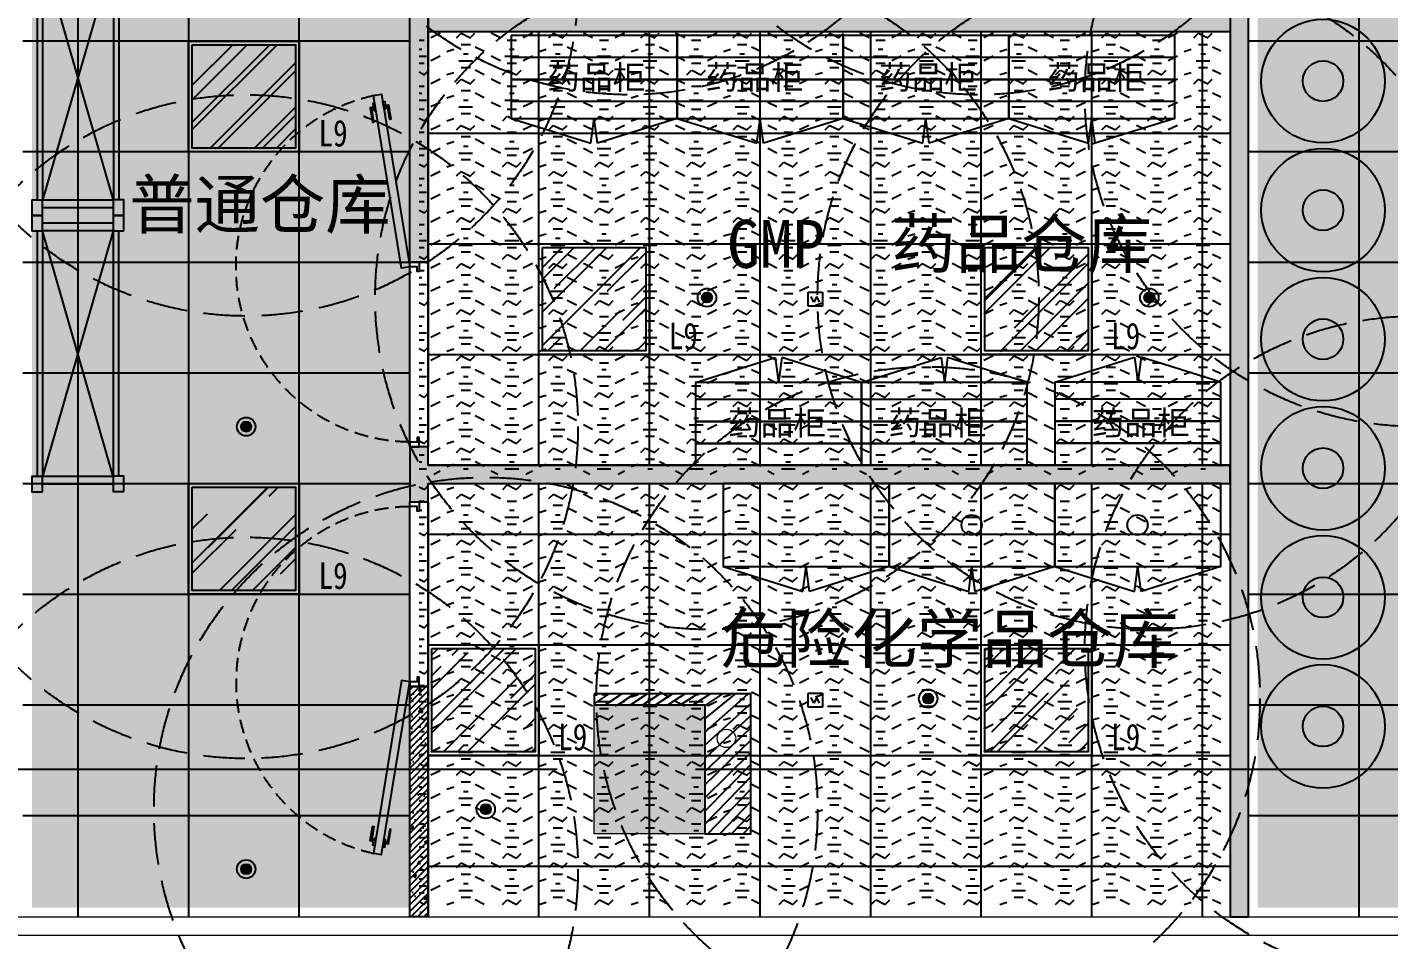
# Model space of a CAD drawing. Header units: millimetres. Extents: x -79903 to 358239, y -413462 to -100990.
# Drawn here: x 9246 to 16633, y -208742 to -203792 of the extents above; entities that cross this region are included whole.
import ezdxf
from ezdxf.enums import TextEntityAlignment as Align

# ---------------------------------------------------------------- set-up
doc = ezdxf.new("R2010")
doc.units = ezdxf.units.MM
doc.header["$LTSCALE"] = 300
for name, pattern in [('CENTER', [2, 1.25, -0.25, 0.25, -0.25]), ('DASH', [0.35, 0.25, -0.1]), ('DASHED2', [0.375, 0.25, -0.125])]:
    doc.linetypes.add(name, pattern=pattern)
doc.layers.get('DEFPOINTS').update_dxf_attribs({"color": 250})
for name, color, linetype in [('A—墙体-填充', 8, 'Continuous'), ('A—轴线', 1, 'CENTER'), ('C—平顶—喷淋', 5, 'Continuous'), ('C—平顶—填充01(线状)', 8, 'Continuous'), ('C—平顶—灯具', 1, 'Continuous'), ('C—平顶—烟感 温感', 127, 'Continuous'), ('C—平顶—轮廓线', 4, 'Continuous'), ('F—地坪—hatch', 8, 'Continuous'), ('I—文字—房间名称', 40, 'Continuous'), ('K轲禹-实验家具', 140, 'Continuous'), ('P—平面—移动家具1', 165, 'Continuous'), ('P—平面—门', 1, 'Continuous'), ('P—隔墙—石膏板墙（到顶）', 2, 'Continuous')]:
    doc.layers.add(name, color=color, linetype=linetype)
for name, color, linetype, lineweight in [('Q-01 原始墙柱', 7, 'Continuous', 0), ('Q-02 墙柱填充', 250, 'Continuous', 0), ('Q-11 建筑幕墙', 60, 'Continuous', 0)]:
    doc.layers.add(name, color=color, linetype=linetype, lineweight=lineweight)
doc.styles.add('黑体', font='simhei.ttf', dxfattribs={"width": 0.8})
pattern_1 = [(45, (0, 0), (-17.67766952966369, 17.67766952966369), []), (49.99999999999999, (0, 0), (182.184668996004, -15.93908553890309), [19.05, -209.55]), (355, (0, 0), (-35.24282597566699, 191.05664288218), [15.24, -167.64]), (100.451, (15.182, -1.32825), (146.9425016659592, 175.1166878202919), [16.19, -178.09]), (46.18420000000001, (0, 50.8), (271.0790408921299, -42.04232793272715), [28.575, -314.325]), (96.6356, (22.5899, 47.2965), (237.4042344662371, 247.4255558900492), [24.285, -267.135]), (351.1840000000001, (0, 50.8), (237.4046058139339, 247.4251178605977), [22.86, -251.46]), (21, (25.4, 38.1), (151.6148798353833, -102.2655185167625), [19.05, -209.55]), (326.0000000000001, (25.4, 38.1), (61.80202834764707, 184.1879661223193), [15.24, -167.64]), (71.4514, (38.0345, 29.5779), (213.4164907701245, 81.92285771605745), [16.19, -178.09]), (37.50000000000001, (0, 0), (3.088603250591817, 84.55503887315311), [0, -165.608, 0, -170.18, 0, -168.275]), (7.499999999999999, (0, 0), (66.81966251030575, 100.1805748181195), [0, -97.02799999999999, 0, -161.798, 0, -64.135]), (327.5, (-56.642, 0), (135.5905951668714, -5.728743992673444), [0, -63.5, 0, -198.12, 0, -262.89]), (317.5, (-82.042, 0), (148.129181386018, 25.42649103333303), [0, -82.55, 0, -131.572, 0, -186.69])]
pattern_2 = [(333.4349999999999, (350, 475), (-500.0002286381977, 6.091351867354433e-07), [55.9015, -1062.135]), (0, (362.5, 350), (0, 500), [25, -475]), (0, (337.5, 312.5), (0, 500), [75, -425]), (0, (337.5, 50), (0, 500), [75, -425]), (0, (362.5, 87.5), (0, 500), [25, -475]), (333.4349999999999, (350, 225), (-500.0002286381977, 6.091351867354433e-07), [55.9015, -1062.135]), (0, (350, 387.5), (0, 500), [50, -450]), (0, (350, 262.5), (0, 500), [50, -450]), (0, (350, 137.5), (0, 500), [50, -450]), (0, (350, 12.5), (0, 500), [50, -450]), (153.435, (312.5, 275), (-500.0002286381978, 6.091351034687165e-07), [55.9015, -1062.135]), (0, (87.5, 275), (0, 500), [75, -425]), (0, (87.5, 25), (0, 500), [75, -425]), (333.4349999999999, (100, 175), (-500.0002286381977, 6.091351867354433e-07), [55.9015, -1062.135]), (180, (150, 237.5), (-6.123233995736766e-14, -500), [50, -450]), (180, (150, 112.5), (-6.123233995736766e-14, -500), [50, -450]), (18.4349, (25, 75), (-500.0002118462028, -4.828109875787412e-05), [39.52844999999998, -1541.614999999999]), (0, (112.5, 62.5), (0, 500), [25, -475]), (45, (75, 150), (-500.000154724476, 0), [35.35535, -671.75]), (18.4349, (25, 200), (-500.0002118462028, -4.828109875787412e-05), [39.52844999999998, -1541.614999999999]), (153.435, (225, 75), (-500.0002286381978, 6.091351034687165e-07), [55.9015, -1062.135]), (153.435, (312.5, 25), (-500.0002286381978, 6.091351034687165e-07), [55.9015, -1062.135]), (45, (150, 150), (0, 500.000154724476), [35.35535, -671.75]), (153.435, (225, 200), (-500.0002286381978, 6.091351034687165e-07), [55.9015, -1062.135]), (153.435, (312.5, 150), (-500.0002286381978, 6.091351034687165e-07), [55.9015, -1062.135]), (45, (325, 200), (-500.000154724476, 0), [35.35535, -671.75]), (333.4349999999999, (100, 425), (-500.0002286381977, 6.091351867354433e-07), [55.9015, -1062.135]), (180, (150, 487.5), (-6.123233995736766e-14, -500), [50, -450]), (180, (150, 362.5), (-6.123233995736766e-14, -500), [50, -450]), (18.4349, (25, 325), (-500.0002118462028, -4.828109875787412e-05), [39.52844999999998, -1541.614999999999]), (0, (112.5, 312.5), (0, 500), [25, -475]), (45, (75, 400), (-500.000154724476, 0), [35.35535, -671.75]), (18.4349, (25, 450), (-500.0002118462028, -4.828109875787412e-05), [39.52844999999998, -1541.614999999999]), (153.435, (225, 325), (-500.0002286381978, 6.091351034687165e-07), [55.9015, -1062.135]), (45, (150, 400), (0, 500.000154724476), [35.35535, -671.75]), (153.435, (312.5, 400), (-500.0002286381978, 6.091351034687165e-07), [55.9015, -1062.135]), (153.435, (225, 450), (-500.0002286381978, 6.091351034687165e-07), [55.9015, -1062.135]), (45, (325, 450), (0, 500.000154724476), [35.35535, -671.75]), (206.565, (487.5, 50), (-500.0002286381978, -6.091350202019896e-07), [55.9015, -1062.135]), (206.565, (487.5, 175), (-500.0002286381978, -6.091350202019896e-07), [55.9015, -1062.135]), (45, (400, 200), (-500.000154724476, 0), [35.35535, -671.75]), (206.565, (487.5, 300), (-500.0002286381978, -6.091350202019896e-07), [55.9015, -1062.135]), (206.565, (487.5, 425), (-500.0002286381978, -6.091350202019896e-07), [55.9015, -1062.135]), (45, (400, 450), (0, 500.000154724476), [35.35535, -671.75])]
pattern_3 = [(333.4349999999999, (350, 475), (-500.0002286381977, 6.091351867354433e-07), [55.9015, -1062.135]), (0, (362.5, 350), (0, 500), [25, -475]), (0, (337.5, 312.5), (0, 500), [75, -425]), (0, (337.5, 50), (0, 500), [75, -425]), (0, (362.5, 87.5), (0, 500), [25, -475]), (333.4349999999999, (350, 225), (-500.0002286381977, 6.091351867354433e-07), [55.9015, -1062.135]), (0, (350, 387.5), (0, 500), [50, -450]), (0, (350, 262.5), (0, 500), [50, -450]), (0, (350, 137.5), (0, 500), [50, -450]), (0, (350, 12.5), (0, 500), [50, -450]), (153.435, (312.5, 275), (-500.0002286381978, 6.091351034687165e-07), [55.9015, -1062.135]), (0, (87.5, 275), (0, 500), [75, -425]), (0, (87.5, 25), (0, 500), [75, -425]), (333.4349999999999, (100, 175), (-500.0002286381977, 6.091351867354433e-07), [55.9015, -1062.135]), (180, (150, 237.5), (-6.123233995736766e-14, -500), [50, -450]), (180, (150, 112.5), (-6.123233995736766e-14, -500), [50, -450]), (18.4349, (25, 75), (-500.0002118462028, -4.828109875787412e-05), [39.52844999999999, -1541.615]), (0, (112.5, 62.5), (0, 500), [25, -475]), (45, (75, 150), (-500.000154724476, 0), [35.35535, -671.75]), (18.4349, (25, 200), (-500.0002118462028, -4.828109875787412e-05), [39.52844999999999, -1541.615]), (153.435, (225, 75), (-500.0002286381978, 6.091351034687165e-07), [55.9015, -1062.135]), (153.435, (312.5, 25), (-500.0002286381978, 6.091351034687165e-07), [55.9015, -1062.135]), (45, (150, 150), (0, 500.000154724476), [35.35535, -671.75]), (153.435, (225, 200), (-500.0002286381978, 6.091351034687165e-07), [55.9015, -1062.135]), (153.435, (312.5, 150), (-500.0002286381978, 6.091351034687165e-07), [55.9015, -1062.135]), (45, (325, 200), (-500.000154724476, 0), [35.35535, -671.75]), (333.4349999999999, (100, 425), (-500.0002286381977, 6.091351867354433e-07), [55.9015, -1062.135]), (180, (150, 487.5), (-6.123233995736766e-14, -500), [50, -450]), (180, (150, 362.5), (-6.123233995736766e-14, -500), [50, -450]), (18.4349, (25, 325), (-500.0002118462028, -4.828109875787412e-05), [39.52844999999999, -1541.615]), (0, (112.5, 312.5), (0, 500), [25, -475]), (45, (75, 400), (-500.000154724476, 0), [35.35535, -671.75]), (18.4349, (25, 450), (-500.0002118462028, -4.828109875787412e-05), [39.52844999999999, -1541.615]), (153.435, (225, 325), (-500.0002286381978, 6.091351034687165e-07), [55.9015, -1062.135]), (45, (150, 400), (0, 500.000154724476), [35.35535, -671.75]), (153.435, (312.5, 400), (-500.0002286381978, 6.091351034687165e-07), [55.9015, -1062.135]), (153.435, (225, 450), (-500.0002286381978, 6.091351034687165e-07), [55.9015, -1062.135]), (45, (325, 450), (0, 500.000154724476), [35.35535, -671.75]), (206.565, (487.5, 50), (-500.0002286381978, -6.091350202019896e-07), [55.9015, -1062.135]), (206.565, (487.5, 175), (-500.0002286381978, -6.091350202019896e-07), [55.9015, -1062.135]), (45, (400, 200), (-500.000154724476, 0), [35.35535, -671.75]), (206.565, (487.5, 300), (-500.0002286381978, -6.091350202019896e-07), [55.9015, -1062.135]), (206.565, (487.5, 425), (-500.0002286381978, -6.091350202019896e-07), [55.9015, -1062.135]), (45, (400, 450), (0, 500.000154724476), [35.35535, -671.75])]

# ---------------------------------------------------------------- blocks, each defined once
blk = doc.blocks.new('A$C29DA0998')
for radius in [335, 110]:
    blk.add_circle((334.9657682981342, 334.9820576028433), radius)
blk = doc.blocks.new('*U361')
at = {"layer": 'K轲禹-实验家具'}
for p, q in [((42.06589048914611, -442.3882673594854, -0.3902843388607303), (42.06589048914611, -57.9598037712276)), ((84.13178097771014, -28.9799018856138), (1415.868219022173, -28.9799018856138)), ((84.13178097771014, -442.3882673594854, -0.3902843388607303), (84.13178097771014, -57.9598037712276)), ((84.13178097771014, -57.9598037712276), (1415.868219022173, -57.9598037712276)), ((84.13178097771014, -442.3882673594854, 0.3902843388607304), (1415.868219022173, -57.9598037712276)), ((1415.868219022173, -442.3882673594854, 0.3902843388607304), (84.13178097771014, -57.9598037712276)), ((1415.868219022173, -442.3882673594854, -0.3902843388607303), (1415.868219022173, -57.9598037712276)), ((1457.934109511319, -442.3882673594854, -0.3902843388607303), (1457.934109511319, -57.9598037712276)), ((84.13178097771014, -442.3882673594854, -0.3902843388607303), (1415.868219022173, -442.3882673594854, -0.3902843388607303)), ((84.13178097771014, -471.3681692450991, -0.3902843388607303), (1415.868219022173, -471.3681692450991, -0.3902843388607303))]:
    blk.add_line(p, q, dxfattribs=at)
for points in [[(84.13178097771014, -57.9598037712276), (0, -57.9598037712276), (0, 0), (84.13178097771014, 0)], [(1499.999999999999, -57.9598037712276), (1415.868219022173, -57.9598037712276), (1415.868219022173, 0), (1499.999999999999, 0)], [(1498.444167821671, -500), (1414.312386843845, -500), (1414.312386843845, -442.0401962287725), (1498.444167821671, -442.0401962287725)]]:
    blk.add_lwpolyline(points, close=True, dxfattribs=at)
at = {"layer": 'K轲禹-实验家具', "elevation": -0.3902843388606348}
blk.add_lwpolyline([(84.13178097771014, -500.348071130713), (0, -500.348071130713), (0, -442.3882673594854), (84.13178097771014, -442.3882673594854)], close=True, dxfattribs=at)
blk = doc.blocks.new('*U358')
at = {"layer": 'K轲禹-实验家具'}
for p, q in [((42.06589048914611, -442.3882673594854, -0.3902843388607303), (42.06589048914611, -57.9598037712276)), ((84.13178097771014, -28.9799018856138), (1415.868219022173, -28.9799018856138)), ((84.13178097771014, -442.3882673594854, -0.3902843388607303), (84.13178097771014, -57.9598037712276)), ((84.13178097771014, -57.9598037712276), (1415.868219022173, -57.9598037712276)), ((84.13178097771014, -442.3882673594854, 0.3902843388607304), (1415.868219022173, -57.9598037712276)), ((1415.868219022173, -442.3882673594854, 0.3902843388607304), (84.13178097771014, -57.9598037712276)), ((1415.868219022173, -442.3882673594854, -0.3902843388607303), (1415.868219022173, -57.9598037712276)), ((1457.934109511319, -442.3882673594854, -0.3902843388607303), (1457.934109511319, -57.9598037712276)), ((84.13178097771014, -442.3882673594854, -0.3902843388607303), (1415.868219022173, -442.3882673594854, -0.3902843388607303)), ((84.13178097771014, -471.3681692450991, -0.3902843388607303), (1415.868219022173, -471.3681692450991, -0.3902843388607303))]:
    blk.add_line(p, q, dxfattribs=at)
for points in [[(84.13178097771014, -57.9598037712276), (0, -57.9598037712276), (0, 0), (84.13178097771014, 0)], [(1499.999999999999, -57.9598037712276), (1415.868219022173, -57.9598037712276), (1415.868219022173, 0), (1499.999999999999, 0)], [(1498.444167821671, -500), (1414.312386843845, -500), (1414.312386843845, -442.0401962287725), (1498.444167821671, -442.0401962287725)]]:
    blk.add_lwpolyline(points, close=True, dxfattribs=at)
at = {"layer": 'K轲禹-实验家具', "elevation": -0.3902843388606348}
blk.add_lwpolyline([(84.13178097771014, -500.348071130713), (0, -500.348071130713), (0, -442.3882673594854), (84.13178097771014, -442.3882673594854)], close=True, dxfattribs=at)
blk = doc.blocks.new('RC')
for p, q in [((0, 0), (-900.0535175504338, 0)), ((-900.0535175504338, 0), (-900.0535175504338, -449.5097666370567)), ((0, -449.5097666370567), (0, 0)), ((-900.0535175504338, -449.5097666370567), (-467.8343213012849, -584.771632958058)), ((-900.0535175504338, -449.5097666370567), (0, -449.5097666370567)), ((-467.8343213012849, -584.771632958058), (-450.0267587752168, -449.5097666370567)), ((-432.2191962490323, -584.771632958058), (-450.0267587752168, -449.5097666370567)), ((0, -449.5097666370567), (-432.2191962490323, -584.771632958058))]:
    blk.add_line(p, q)
blk = doc.blocks.new('排风试剂柜')
for p, q in [((0, 0), (-900.0535175504338, 0)), ((-900.0535175504338, 0), (-900.0535175504338, -449.5097666370567)), ((0, -449.5097666370567), (0, 0)), ((-900.0535175504338, -449.5097666370567), (-467.8343213012849, -584.771632958058)), ((-900.0535175504338, -449.5097666370567), (0, -449.5097666370567)), ((-467.8343213012849, -584.771632958058), (-450.0267587752168, -449.5097666370567)), ((-432.2191962490323, -584.771632958058), (-450.0267587752168, -449.5097666370567)), ((0, -449.5097666370567), (-432.2191962490323, -584.771632958058))]:
    blk.add_line(p, q)
blk.add_circle((-452.0535175504336, -224.7548833185574), 55)
blk = doc.blocks.new('A$C7c99df20')
at = {"layer": 'C—平顶—灯具'}
h = blk.add_hatch(dxfattribs=at)
h.set_pattern_fill('AR-RROOF', color=251, scale=10, angle=45)
h.set_pattern_definition([(45, (599.99980617658, 2.360320696840063), (215.5261469056598, 574.7363917484257), [3810, -508, 1270, -254]), (45, (749.0720577863394, 331.0376947279728), (-418.4799352418225, 59.26969039905639), [762, -83.81999999999995, 1524, -190.5]), (45, (537.1380133291241, 244.8272359656985), (813.6112045688656, 1054.282068613519), [2032, -355.6, 1016, -254])])
h.paths.add_polyline_path([(19.99980617658002, 582.3603206968401), (579.99980617658, 582.3603206968401), (579.99980617658, 22.36032069684006), (19.99980617658002, 22.36032069684006)])
blk.add_lwpolyline([(599.99980617658, 2.360320696840063), (-0.0001938234199769795, 2.360320696840063), (-0.0001938234199769795, 602.3603206968401), (599.99980617658, 602.3603206968401)], close=True, dxfattribs=at)
at = {"layer": 'C—平顶—灯具', "color": 9}
blk.add_lwpolyline([(19.99980617658002, 582.3603206968401), (579.99980617658, 582.3603206968401), (579.99980617658, 22.36032069684006), (19.99980617658002, 22.36032069684006)], close=True, dxfattribs=at)
at = {"layer": 'C—平顶—灯具', "style": '黑体', "width": 0.8}
blk.add_text('L9', height=144.3749999999999, dxfattribs=at).set_placement((783.8916306882165, 102.7305177258968, 117.65074696896), align=Align.MIDDLE_CENTER)
blk = doc.blocks.new('pen lin')
at = {"layer": 'C—平顶—喷淋'}
blk.add_hatch(color=8, dxfattribs=at).paths.add_polyline_path([(-27.5, 0, 1), (27.5, 0, 1)])
for radius in [49.99999999999999, 27.49999999999999]:
    blk.add_circle((0, 0), radius, dxfattribs=at)
at = {"layer": 'DEFPOINTS', "color": 251, "linetype": 'DASH', "ltscale": 3}
blk.add_circle((0, 0), 1800, dxfattribs=at)
blk = doc.blocks.new('smoker')
at = {"layer": 'C—平顶—烟感 温感'}
for p, q in [((-74.48275867110351, -74.48275867165648), (-74.48275867111806, 74.48275867145276)), ((-74.48275867111806, 74.48275867145276), (74.48275867116172, 74.48275867149641)), ((-14.89655173361825, -29.79310346915736), (-44.68965520401252, 29.79310346912825)), ((14.89655173364736, 29.79310346918646), (-14.89655173361825, -29.79310346915736)), ((44.68965520404163, -29.7931034691137), (14.89655173364736, 29.79310346918646)), ((74.48275867116172, 74.48275867149641), (74.48275867119082, -74.48275867158372)), ((74.48275867119082, -74.48275867158372), (-74.48275867110351, -74.48275867165648))]:
    blk.add_line(p, q, dxfattribs=at)
blk = doc.blocks.new('A$C5AE9663F')
at = {"layer": 'A—轴线', "color": 24, "linetype": 'CENTER', "ltscale": 10}
blk.add_line((29900, 0), (-4400, 0), dxfattribs=at)
blk = doc.blocks.new('A$C25c0d875')
at = {"layer": 'P—平面—门', "extrusion": (-6.022252300000004e-09, 9.308592799999997e-09, 1)}
blk.add_lwpolyline([(0, 0), (50, 3.249712499057958e-27), (50.00000000000001, -50.00000000000001), (40.00000000000001, -50.00000000000001), (40, -25), (1.401467359987982e-15, -25)], close=True, dxfattribs=at)
for points, elevation in [([(50, -1000), (50, -950), (40, -950), (40, -975), (-2.527567529231213e-15, -975), (-1.126100169243232e-15, -1000)], -9.49558266909652e-06), ([(-1.126100169243232e-15, -1000), (50, -1000)], -9.495582669096435e-06)]:
    blk.add_lwpolyline(points, dxfattribs=dict(at, elevation=elevation))
at = {"layer": 'P—平面—门', "extrusion": (-2.769040224643139e-08, 6.776909850443115e-08, 0.9999999999999974), "elevation": -7.2333489476913e-05}
blk.add_lwpolyline([(-197.3434734249334, -1905.365817029378), (-152.9303734977169, -1912.609887352941), (-1.202266042960011e-10, -975.0000000000848), (-44.4130999273659, -967.7559296765223)], close=True, dxfattribs=at)
at = {"layer": 'P—平面—门', "color": 9, "extrusion": (-3.784704849922882e-08, 6.332388089709142e-08, 0.9999999999999972)}
for points, elevation in [([(-197.0292492065618, -1841.31954871997), (-214.9049500791861, -1838.403903686937), (-214.9049500791861, -1838.403903686937), (-202.0266028373136, -1759.447281594068), (-195.1178984041891, -1760.574136977724), (-206.8693902624054, -1832.622054637468), (-195.9023938229056, -1834.410844286846)], -6.169835023495674e-05), ([(-132.8769937561281, -1851.783205853979), (-115.0012928835329, -1854.698850887013), (-115.0012928835329, -1854.698850887013), (-102.1229456416313, -1775.742228794203), (-109.0316500747558, -1774.615373410518), (-120.7831419329721, -1846.663291070203), (-131.7501383724428, -1844.874501420884)], -6.1698350235679e-05)]:
    blk.add_lwpolyline(points, dxfattribs=dict(at, elevation=elevation))
for points, elevation in [([(-193.8096623960864, -1821.580393196753), (-183.9400846344924, -1823.190186602006), (-190.3792582554432, -1862.668497648411), (-200.2488360170372, -1861.058704243216)], -6.205968537171124e-05), ([(-129.6574069456527, -1832.044050330791), (-139.5269847072467, -1830.434256925568), (-145.9661583281975, -1869.912567972061), (-136.0965805665744, -1871.522361377225)], -6.205968537065533e-05)]:
    blk.add_lwpolyline(points, close=True, dxfattribs=dict(at, elevation=elevation))
at = {"layer": 'P—平面—门', "color": 251, "linetype": 'DASHED2', "extrusion": (-1.10285136603537e-08, -1.13547748742938e-09, 1)}
blk.add_arc((12.46195911777937, -976.0096429754, 380905905.7522954), 951.0912897593523, 90.75075663299756, 259.9854981607433, dxfattribs=at)

msp = doc.modelspace()

# ---------------------------------------------------------------- hatches: boundary and pattern name
at = {"layer": 'A—墙体-填充'}
h = msp.add_hatch(dxfattribs=at)
h.set_pattern_fill('A-剖面线2', color=256)
h.set_pattern_definition(pattern_1)
h.paths.add_polyline_path([(15771.9594339754, -200267.4470059276), (15771.9594339754, -208617.4470059276), (15871.9594339754, -208617.4470059276), (15871.9594339754, -200267.4470059276), (18371.959434001, -200267.4470058691), (18371.9594339498, -200167.447005986), (15771.9594339754, -200167.447007563)])
h = msp.add_hatch(dxfattribs=at)
h.set_pattern_fill('A-剖面线2', color=256)
h.set_pattern_definition(pattern_1)
h.paths.add_polyline_path([(11321.9594339754, -200267.4470059276), (11421.9594339754, -200267.4470059276), (11421.9594339754, -205067.4470059328), (11321.9594339754, -205067.4470059328)])
h = msp.add_hatch(dxfattribs=at)
h.set_pattern_fill('A-剖面线2', color=256)
h.set_pattern_definition(pattern_1)
h.paths.add_polyline_path([(11422.08004153763, -203717.4470059328), (15771.9594339754, -203717.4470059328), (15771.9594339754, -203817.4470059328), (11422.08004153763, -203817.4470059328)])
h = msp.add_hatch(dxfattribs=at)
h.set_pattern_fill('A-剖面线2', color=256)
h.set_pattern_definition(pattern_1)
h.paths.add_polyline_path([(11321.9594339754, -206067.4470059328), (11321.9594339754, -206367.4470059328), (11421.9594339754, -206367.4470059328), (11421.9594339754, -206267.4470059328), (15771.9594339754, -206267.4470059328), (15771.9594339754, -206167.4470059328), (11421.9594339754, -206167.4470059328), (11421.9594339754, -206067.4470059328)])
h = msp.add_hatch(dxfattribs=at)
h.set_pattern_fill('A-剖面线2', color=256)
h.set_pattern_definition(pattern_1)
h.paths.add_polyline_path([(11321.95943397542, -207367.4470059329), (11421.95943397542, -207367.4470059329), (11421.9594339754, -208617.4470059276), (11321.9594339754, -208617.4470059276)])
h = msp.add_hatch(dxfattribs=at)
h.set_pattern_fill('ANSI31', color=8, scale=30.8571, style=0)
h.set_pattern_definition([(45, (86416142.03075963, -1129558288.412562), (-34.63808264418037, 34.63808264418037), [])])
h.paths.add_polyline_path([(12321.9594339754, -207407.4470059276), (12321.9594339754, -207467.4470059276), (12921.9594339754, -207467.4470059276), (12921.9594339754, -208167.4470059276), (13171.9594339754, -208167.4470059276), (13171.9594339754, -207407.4470059276)])
at = {"layer": 'C—平顶—填充01(线状)'}
h = msp.add_hatch(dxfattribs=at)
h.set_pattern_fill('_USER', color=256, scale=600, double=1, pattern_type=0)
h.set_pattern_definition([(0, (11321.9594339754, -200267.4470059276), (0, 600), []), (90, (11321.9594339754, -200267.4470059276), (-600, 3.673940397442059e-14), [])])
h.paths.add_polyline_path([(9221.9594339754, -200267.4470059276), (11321.9594339754, -200267.4470059276), (11321.9594339754, -208617.4470059276), (9221.9594339754, -208617.4470059276)])
h = msp.add_hatch(dxfattribs=at)
h.set_pattern_fill('_USER', color=256, scale=600, double=1, pattern_type=0)
h.set_pattern_definition([(0, (15871.9594339754, -200267.4470059276), (0, 600), []), (90, (15871.9594339754, -200267.4470059276), (-600, 3.673940397442059e-14), [])])
h.paths.add_polyline_path([(15871.95943396962, -200267.4470058984), (21871.95943396962, -200267.4470059567), (21871.95943398118, -207467.4470059276), (21521.95943397543, -207467.4470059276), (21521.95943397537, -208167.4470059276), (21921.9594339754, -208167.4470059276), (21921.9594339754, -208617.4470059276), (15871.95943398118, -208617.4470059276)])
h = msp.add_hatch(dxfattribs=at)
h.set_pattern_fill('_USER', color=256, scale=600, double=1, pattern_type=0)
h.set_pattern_definition([(0, (11421.9594339754, -206167.4470059328), (0, 600), []), (90, (11421.9594339754, -206167.4470059328), (-600, 3.673940397442059e-14), [])])
h.paths.add_polyline_path([(11421.9594339754, -203817.4470059328), (15771.9594339754, -203817.4470059328), (15771.9594339754, -206167.4470059328), (11421.9594339754, -206167.4470059328)])
h = msp.add_hatch(dxfattribs=at)
h.set_pattern_fill('_USER', color=256, scale=600, double=1, pattern_type=0)
h.set_pattern_definition([(0, (11421.9594339754, -207142.4470059302), (0, 600), []), (90, (11421.9594339754, -207142.4470059302), (-600, 3.673940397442059e-14), [])])
h.paths.add_polyline_path([(11421.95943397542, -206267.4470059328), (15771.9594339754, -206267.4470059328), (15771.9594339754, -208617.4470059276), (11421.95943397542, -208617.4470059276)])
at = {"layer": 'F—地坪—hatch'}
h = msp.add_hatch(dxfattribs=at)
h.set_pattern_fill('B042', color=251, scale=500, pattern_type=2)
h.set_pattern_definition(pattern_2)
h.paths.add_polyline_path([(9271.95943233994, -200317.4470059276), (10221.9594339754, -200317.4470059276), (10221.95943397541, -200167.447007563), (11221.9594339754, -200167.447007563), (11221.9594339754, -200317.4470042923), (11321.9594339754, -200317.4470059276), (11321.9594339754, -208567.4472567702), (9271.95943233994, -208567.4472567702)])
h = msp.add_hatch(dxfattribs=at)
h.set_pattern_fill('B042', color=251, scale=500, pattern_type=2)
h.set_pattern_definition(pattern_2)
h.paths.add_polyline_path([(15921.9594339754, -200317.4470058691), (18371.9594339754, -200317.4470058983), (18371.9594339498, -200167.447005986), (19371.9594339754, -200167.447005986), (19371.95943397524, -200317.4470059195), (21821.95943399837, -200317.4470059274), (21821.95943399837, -207417.4470059276), (21471.9594339754, -207417.4470059276), (21471.95943397534, -208217.4470059276), (21871.9594339754, -208217.4470059276), (21871.9594339754, -208567.4470059276), (15921.9594339754, -208567.4470059276)])
h = msp.add_hatch(dxfattribs=at)
h.set_pattern_fill('B042', color=251, scale=500, pattern_type=2)
h.set_pattern_definition(pattern_3)
h.paths.add_polyline_path([(11371.9594339754, -203817.4470059328), (15721.95943561086, -203817.4470059328), (15721.95943561086, -206217.4470059328), (11371.9594339754, -206217.4470059328)])
h = msp.add_hatch(dxfattribs=at)
h.set_pattern_fill('B042', color=251, scale=500, pattern_type=2)
h.set_pattern_definition(pattern_3)
h.paths.add_polyline_path([(11371.9594339754, -206267.4470059328), (15721.95943561086, -206267.4470059328), (15721.95943561086, -208567.4472567702), (11371.9594339754, -208567.4472567702)])
at = {"layer": 'Q-02 墙柱填充'}
h = msp.add_hatch(color=252, dxfattribs=at)
h.dxf.hatch_style = 1
h.paths.add_polyline_path([(-5478.040566024603, -186667.4470059276), (-6078.040566024603, -186667.4470059276), (-6078.040566024603, -187367.4470059276), (-5478.040566024603, -187367.4470059276)])
h.paths.add_polyline_path([(3721.959433975397, -186667.4470059276), (3121.959433975397, -186667.4470059276), (3121.959433975397, -187367.4470059276), (3721.959433975397, -187367.4470059276)])
h.paths.add_polyline_path([(12921.9594339754, -186667.4470059276), (12321.9594339754, -186667.4470059276), (12321.9594339754, -187367.4470059276), (12921.9594339754, -187367.4470059276)])
h.paths.add_polyline_path([(22121.9594339754, -186667.4470059276), (21521.9594339754, -186667.4470059276), (21521.9594339754, -187367.4470059276), (22121.9594339754, -187367.4470059276)])
h.paths.add_polyline_path([(22121.9594339754, -192967.4470059276), (21521.9594339754, -192967.4470059276), (21521.9594339754, -193667.4470059276), (22121.9594339754, -193667.4470059276)])
h.paths.add_polyline_path([(12921.9594339754, -192967.4470059276), (12321.9594339754, -192967.4470059276), (12321.9594339754, -193667.4470059276), (12921.9594339754, -193667.4470059276)])
h.paths.add_polyline_path([(12921.9594339754, -197067.4470059276), (12321.9594339754, -197067.4470059276), (12321.9594339754, -197767.4470059276), (12921.9594339754, -197767.4470059276)])
h.paths.add_polyline_path([(22121.9594339754, -197067.4470059276), (21521.9594339754, -197067.4470059276), (21521.9594339754, -197767.4470059276), (22121.9594339754, -197767.4470059276)])
h.paths.add_polyline_path([(3721.959433975397, -197067.4470059276), (3121.959433975397, -197067.4470059276), (3121.959433975397, -197767.4470059276), (3721.959433975397, -197767.4470059276)])
h.paths.add_polyline_path([(-5478.040566024603, -197067.4470059276), (-6078.040566024603, -197067.4470059276), (-6078.040566024603, -197767.4470059276), (-5478.040566024603, -197767.4470059276)])
h.paths.add_polyline_path([(-5478.040566024603, -207467.4470059276), (-6078.040566024603, -207467.4470059276), (-6078.040566024603, -208167.4470059276), (-5478.040566024603, -208167.4470059276)])
h.paths.add_polyline_path([(3721.959433975397, -207467.4470059276), (3121.959433975397, -207467.4470059276), (3121.959433975397, -208167.4470059276), (3721.959433975397, -208167.4470059276)])
h.paths.add_polyline_path([(12921.9594339754, -207467.4470059276), (12321.9594339754, -207467.4470059276), (12321.9594339754, -208167.4470059276), (12921.9594339754, -208167.4470059276)])
h.paths.add_polyline_path([(22121.9594339754, -207467.4470059276), (21521.9594339754, -207467.4470059276), (21521.9594339754, -208167.4470059276), (22121.9594339754, -208167.4470059276)])
h = msp.add_hatch(color=252, dxfattribs=at)
h.dxf.hatch_style = 1
h.paths.add_polyline_path([(-5478.040566024603, -207467.4470059276), (-6078.040566024603, -207467.4470059276), (-6078.040566024603, -208167.4470059276), (-5478.040566024603, -208167.4470059276)])
h.paths.add_polyline_path([(3721.959433975397, -207467.4470059276), (3121.959433975397, -207467.4470059276), (3121.959433975397, -208167.4470059276), (3721.959433975397, -208167.4470059276)])
h.paths.add_polyline_path([(12921.9594339754, -207467.4470059276), (12321.9594339754, -207467.4470059276), (12321.9594339754, -208167.4470059276), (12921.9594339754, -208167.4470059276)])
h.paths.add_polyline_path([(22121.9594339754, -197067.4470059276), (21521.9594339754, -197067.4470059276), (21521.9594339754, -197767.4470059276), (22121.9594339754, -197767.4470059276)])
h.paths.add_polyline_path([(12921.9594339754, -197067.4470059276), (12321.9594339754, -197067.4470059276), (12321.9594339754, -197767.4470059276), (12921.9594339754, -197767.4470059276)])
h.paths.add_polyline_path([(3721.959433975397, -197067.4470059276), (3121.959433975397, -197067.4470059276), (3121.959433975397, -197767.4470059276), (3721.959433975397, -197767.4470059276)])
h.paths.add_polyline_path([(-5478.040566024603, -197067.4470059276), (-6078.040566024603, -197067.4470059276), (-6078.040566024603, -197767.4470059276), (-5478.040566024603, -197767.4470059276)])
h.paths.add_polyline_path([(-1512.958639201941, -210168.6445729136), (-840.8916000996251, -210168.6445729136), (-840.8916000996251, -209782.6110531688), (-1512.958639201941, -209782.6110531688)], flags=9)
h.paths.add_polyline_path([(5388.158679219661, -210168.6445729136), (6060.225718321977, -210168.6445729136), (6060.225718321977, -209782.6110531688), (5388.158679219661, -209782.6110531688)], flags=9)
h.paths.add_polyline_path([(9988.158679219661, -210168.6445729136), (10660.22571832198, -210168.6445729136), (10660.22571832198, -209782.6110531688), (9988.158679219661, -209782.6110531688)], flags=9)
h.paths.add_polyline_path([(14588.15867921966, -210168.6445729136), (15260.22571832198, -210168.6445729136), (15260.22571832198, -209782.6110531688), (14588.15867921966, -209782.6110531688)], flags=9)
h.paths.add_polyline_path([(19188.15867921966, -210168.6445729136), (19860.22571832198, -210168.6445729136), (19860.22571832198, -209782.6110531688), (19188.15867921966, -209782.6110531688)], flags=9)
h.paths.add_polyline_path([(6864.409331324277, -210841.3903931975), (7679.493130209623, -210841.3903931975), (7679.493130209623, -210455.3568734527), (6864.409331324277, -210455.3568734527)], flags=9)
h.paths.add_polyline_path([(23066.16154021281, -203033.9279224277), (23066.16154021281, -202218.8441235423), (22680.12802064675, -202218.8441235423), (22680.12802064675, -203033.9279224277)], flags=9)
h.paths.add_polyline_path([(23066.16154021281, -195701.246358335), (23066.16154021281, -195029.1793193221), (22680.12802064675, -195029.1793193221), (22680.12802064675, -195701.246358335)], flags=9)
h.paths.add_polyline_path([(23066.16154021281, -190502.9223358035), (23066.16154021281, -189830.8552967906), (22680.12802064675, -189830.8552967906), (22680.12802064675, -190502.9223358035)], flags=9)
h.paths.add_polyline_path([(23666.16154021281, -197824.9893750548), (23666.16154021281, -197009.9055761695), (23280.12802064675, -197009.9055761695), (23280.12802064675, -197824.9893750548)], flags=9)
h.paths.add_polyline_path([(-6873.021470842184, -210168.6445729136), (-6200.954431739869, -210168.6445729136), (-6200.954431739869, -209782.6110531688), (-6873.021470842184, -209782.6110531688)], flags=9)
h.paths.add_polyline_path([(-8176.493746874155, -192183.9274527431), (-8176.493746874155, -191368.8436538577), (-8562.527266410412, -191368.8436538577), (-8562.527266410412, -192183.9274527431)], flags=9)
h.paths.add_polyline_path([(-8176.493746874155, -203033.9274527431), (-8176.493746874155, -202218.8436538577), (-8562.527266410412, -202218.8436538577), (-8562.527266410412, -203033.9274527431)], flags=9)
h.paths.add_polyline_path([(-8776.493746874155, -197374.9889053702), (-8776.493746874155, -196559.9051064849), (-9162.527266410412, -196559.9051064849), (-9162.527266410412, -197374.9889053702)], flags=9)
h.paths.add_polyline_path([(13027.34921533125, -194222.0229939818), (13880.00878983992, -194222.0229939818), (13880.00878983992, -193719.3634192348), (13027.34921533125, -193719.3634192348)], flags=9)
h.paths.add_polyline_path([(13125.85333946603, -196530.906599462), (13974.78950971621, -196530.906599462), (13974.78950971621, -196028.2470247149), (13125.85333946603, -196028.2470247149)], flags=9)

# ---------------------------------------------------------------- linework, layer by layer
at = {"layer": 'C—平顶—轮廓线', "elevation": 4.881024840964719e-07}
msp.add_lwpolyline([(11321.9594339754, -205067.4470059328), (11421.9594339754, -205067.4470059327), (11421.9594339754, -206067.4470059327), (11321.9594339754, -206067.4470059328)], close=True, dxfattribs=at)
at = {"layer": 'C—平顶—轮廓线'}
msp.add_lwpolyline([(11321.9594339754, -206367.4470059328), (11421.9594339754, -206367.4470059329), (11421.9594339754, -207367.4470059329), (11321.9594339754, -207367.4470059328)], close=True, dxfattribs=at)
at = {"layer": 'K轲禹-实验家具'}
for points, elevation in [([(11872.01294811326, -204075.2540671229), (12772.06646566349, -204075.2540671229), (12772.06646566349, -203956.283331573), (11872.01294811326, -203956.283331573)], -1.331585276074118), ([(12772.06646566349, -204075.2540671229), (13672.11998321372, -204075.2540671229), (13672.11998321372, -203956.283331573), (12772.06646566349, -203956.283331573)], -1.331585276074118), ([(13672.11998321372, -204075.2540671229), (14572.17350076395, -204075.2540671229), (14572.17350076395, -203956.283331573), (13672.11998321372, -203956.283331573)], -1.331585276074118), ([(14572.17350076395, -204075.2540671229), (15472.22701831418, -204075.2540671229), (15472.22701831418, -203956.283331573), (14572.17350076395, -203956.283331573)], -1.331585276074118), ([(11872.01294811326, -204194.2248026729), (12772.06646566349, -204194.2248026729), (12772.06646566349, -204075.2540671229), (11872.01294811326, -204075.2540671229)], -1.331585276074118), ([(12772.06646566349, -204194.2248026729), (13672.11998321372, -204194.2248026729), (13672.11998321372, -204075.2540671229), (12772.06646566349, -204075.2540671229)], -1.331585276074118), ([(13672.11998321372, -204194.2248026729), (14572.17350076395, -204194.2248026729), (14572.17350076395, -204075.2540671229), (13672.11998321372, -204075.2540671229)], -1.331585276074118), ([(14572.17350076395, -204194.2248026729), (15472.22701831418, -204194.2248026729), (15472.22701831418, -204075.2540671229), (14572.17350076395, -204075.2540671229)], -1.331585276074118), ([(12871.74536036211, -205930.4946488738), (13771.79887791234, -205930.4946488738), (13771.79887791234, -205811.5239133239), (12871.74536036211, -205811.5239133239)], -1.331584787971634), ([(13771.79887791234, -205930.4946488738), (14671.85239546257, -205930.4946488738), (14671.85239546257, -205811.5239133239), (13771.79887791234, -205811.5239133239)], -1.331584787971634), ([(14821.90591806063, -205929.5055348329), (15721.95943561086, -205929.5055348329), (15721.95943561086, -205810.534799283), (14821.90591806063, -205810.534799283)], 4.881024840964719e-07), ([(12871.74536036211, -206049.4653844237), (13771.79887791234, -206049.4653844237), (13771.79887791234, -205930.4946488738), (12871.74536036211, -205930.4946488738)], -1.331584787971634), ([(13771.79887791234, -206049.4653844237), (14671.85239546257, -206049.4653844237), (14671.85239546257, -205930.4946488738), (13771.79887791234, -205930.4946488738)], -1.331584787971634), ([(14821.90591806063, -206048.4762703829), (15721.95943561086, -206048.4762703829), (15721.95943561086, -205929.5055348329), (14821.90591806063, -205929.5055348329)], 4.881024840964719e-07), ([(12871.74536036211, -206168.4361199737), (13771.79887791234, -206168.4361199737), (13771.79887791234, -206049.4653844237), (12871.74536036211, -206049.4653844237)], -1.331584787971634), ([(13771.79887791234, -206168.4361199737), (14671.85239546257, -206168.4361199737), (14671.85239546257, -206049.4653844237), (13771.79887791234, -206049.4653844237)], -1.331584787971634), ([(14821.90591806063, -206167.4470059328), (15721.95943561086, -206167.4470059328), (15721.95943561086, -206048.4762703829), (14821.90591806063, -206048.4762703829)], 4.881024840964719e-07)]:
    msp.add_lwpolyline(points, close=True, dxfattribs=dict(at, elevation=elevation))
at = {"layer": 'P—隔墙—石膏板墙（到顶）', "color": 5}
for p, q in [((11321.9594339754, -205067.4470059328, 2.896374572428604e-07), (11371.9594339754, -205067.4470059328, 2.896374572428604e-07)), ((11321.9594339754, -206067.4470059328), (11371.9594339754, -206067.4470059328)), ((11321.9594339754, -206367.4470059328), (11371.9594339754, -206367.4470059328))]:
    msp.add_line(p, q, dxfattribs=at)
at = {"layer": 'P—隔墙—石膏板墙（到顶）'}
for points in [[(15771.9594339754, -200267.4470059276), (15771.9594339754, -208617.4470059276), (15871.9594339754, -208617.4470059276), (15871.9594339754, -200267.4470059276), (18371.959434001, -200267.4470058691), (18371.9594339498, -200167.447005986), (15771.9594339754, -200167.447007563), (15771.9594339754, -200267.4470059276), (15771.9594339754, -200267.4470059276)], [(12321.9594339754, -207407.4470059276), (12321.9594339754, -207467.4470059276), (12921.9594339754, -207467.4470059276), (12921.9594339754, -208167.4470059276), (13171.9594339754, -208167.4470059276), (13171.9594339754, -207407.4470059276), (12321.9594339754, -207407.4470059276)]]:
    msp.add_lwpolyline(points, dxfattribs=at)
for points in [[(11321.9594339754, -200267.4470059276), (11421.9594339754, -200267.4470059276), (11421.9594339754, -205067.4470059328), (11321.9594339754, -205067.4470059328)], [(11422.08004153763, -203717.4470059328), (15771.9594339754, -203717.4470059328), (15771.9594339754, -203817.4470059328), (11422.08004153763, -203817.4470059328)], [(11321.95943397542, -207367.4470059329), (11421.95943397542, -207367.4470059329), (11421.9594339754, -208617.4470059276), (11321.9594339754, -208617.4470059276)]]:
    msp.add_lwpolyline(points, close=True, dxfattribs=at)
at = {"layer": 'P—隔墙—石膏板墙（到顶）', "elevation": 4.881024840964719e-07}
msp.add_lwpolyline([(11321.9594339754, -206067.4470059328), (11321.9594339754, -206367.4470059328), (11421.9594339754, -206367.4470059328), (11421.9594339754, -206267.4470059328), (15771.9594339754, -206267.4470059328), (15771.9594339754, -206167.4470059328), (11421.9594339754, -206167.4470059328), (11421.9594339754, -206067.4470059328)], close=True, dxfattribs=at)
at = {"layer": 'Q-01 原始墙柱'}
msp.add_lwpolyline([(12321.9594339754, -207467.4470059276), (12921.9594339754, -207467.4470059276), (12921.9594339754, -208167.4470059276), (12321.9594339754, -208167.4470059276)], close=True, dxfattribs=at)
msp.add_circle((13039.82699060696, -207649.6981319785), 50, dxfattribs=at)
at = {"layer": 'Q-11 建筑幕墙', "color": 4}
for p, q in [((3321.959433975397, -208617.4470059276), (21921.9594339754, -208617.4470059276)), ((3221.959433975397, -208717.4470059276), (22021.9594339754, -208717.4470059276))]:
    msp.add_line(p, q, dxfattribs=at)

# ---------------------------------------------------------------- block references
at = {"layer": 'A—轴线'}
msp.add_blockref('A$C5AE9663F', (-5778.038665306987, -207817.4398602843), dxfattribs=at)
at = {"layer": 'C—平顶—喷淋'}
for p in [(12509.11567800737, -202358.7029604396), (14409.11567800737, -202358.7029604396), (10434.11567800737, -203558.7029604396), (16784.11567800737, -204158.7029604396), (12934.11567800737, -205258.7029604449), (15334.11567800737, -205258.7029604449), (10434.11567800737, -205958.7029604396), (16784.11567800737, -207158.7029604396), (14134.11567800737, -207433.7029604423), (11734.11567800737, -208033.7029604423), (10434.11567800737, -208358.7029604396)]:
    msp.add_blockref('pen lin', p, dxfattribs=at)
at = {"layer": 'C—平顶—灯具', "color": 1}
for p in [(10121.95962779882, -204469.8073266244), (12021.95962779882, -205569.8073266297), (14421.95962779882, -205569.8073266297), (10121.95962779882, -206869.8073266244), (11421.95962779882, -207744.807326627), (14421.95962779882, -207744.807326627)]:
    msp.add_blockref('A$C7c99df20', p, dxfattribs=at)
at = {"layer": 'C—平顶—烟感 温感', "xscale": 0.5172413793103449, "yscale": 0.5172413793103449, "zscale": 0.5172413793103449}
for p in [(13521.96065783006, -205267.4470059328), (13521.96065783006, -207442.4470059302)]:
    msp.add_blockref('smoker', p, dxfattribs=at)
at = {"layer": 'K轲禹-实验家具', "xscale": -1, "rotation": 89.99999999341304}
for name, p in [('*U358', (9271.263289726052, -203314.3353399971, 0.7805681874931044)), ('*U361', (9270.915218419108, -204812.7795078495, 1.170852526353739))]:
    msp.add_blockref(name, p, dxfattribs=at)
at = {"layer": 'K轲禹-实验家具'}
for name, p in [('RC', (12772.06646566349, -203837.3125960231, -1.331585276074118)), ('RC', (13672.11998321372, -203837.3125960231, -1.331585276074118)), ('RC', (14572.17350076395, -203837.3125960231, -1.331585276074118)), ('RC', (15472.22701831418, -203837.3125960231, -1.331585276074118)), ('RC', (13921.8524005104, -206267.4470059328, -0.0003484078133100255)), ('排风试剂柜', (14821.90591806063, -206267.4470059328, -0.0003484078133100255)), ('排风试剂柜', (15721.95943561086, -206267.4470059328, -0.0003484078133100255))]:
    msp.add_blockref(name, p, dxfattribs=at)
at = {"layer": 'K轲禹-实验家具', "rotation": 180}
for p in [(12871.74536036211, -206168.4361199737, -1.331584787971634), (13771.79887791234, -206168.4361199737, -1.331584787971634), (14821.90591806063, -206167.4470059328, 4.881024840964719e-07)]:
    msp.add_blockref('RC', p, dxfattribs=at)
at = {"layer": 'P—平面—移动家具1', "rotation": 270}
for p in [(15941.26397058624, -203749.4759580493), (15941.26397058624, -204449.4759580493), (15941.26397058624, -205149.4759580493), (15941.26397058624, -205849.4759580493), (15941.26397058624, -206549.4759580493), (15941.26397058624, -207249.4759580493)]:
    msp.add_blockref('A$C29DA0998', p, dxfattribs=at)
at = {"layer": 'P—平面—门', "xscale": -1, "rotation": 180}
msp.add_blockref('A$C25c0d875', (11321.9594339754, -206067.4470059328), dxfattribs=at)
at = {"layer": 'P—平面—门'}
msp.add_blockref('A$C25c0d875', (11321.9594339754, -206367.447005933, 4.881024840964719e-07), dxfattribs=at)

# ---------------------------------------------------------------- texts
at = {"layer": 'I—文字—房间名称', "style": '黑体'}
for s, p in [('普通仓库', (9799.579371116823, -204883.3673118949)), ('药品仓库', (13930.49922059732, -205097.249371469, -1.331585276074118)), ('GMP', (13043.87493132311, -205097.249371469, -1.331585276074118)), ('危险化学品仓库', (13009.08075532946, -207239.4603977944, -1.331933683887418))]:
    msp.add_text(s, height=260, rotation=359.9999999998681, dxfattribs=at).set_placement(p)
at = {"layer": 'K轲禹-实验家具', "style": '黑体'}
for p in [(12068.01870179665, -204129.3058623102, -1.331585276074118), (12926.56435195939, -204129.3058623102, -1.331585276074118), (13867.97216313379, -204129.3058623102, -1.331585276074118), (14780.1993013015, -204129.3058623102, -1.331585276074118), (13048.1140605337, -206003.8037345615, -1.331584787971634), (13919.14762775251, -206003.8037345615, -1.331584787971634), (15021.1609568522, -206002.8146205207, 4.881024840964719e-07)]:
    msp.add_text('药品柜', height=130, dxfattribs=at).set_placement(p)

doc.saveas('drawing.dxf')
